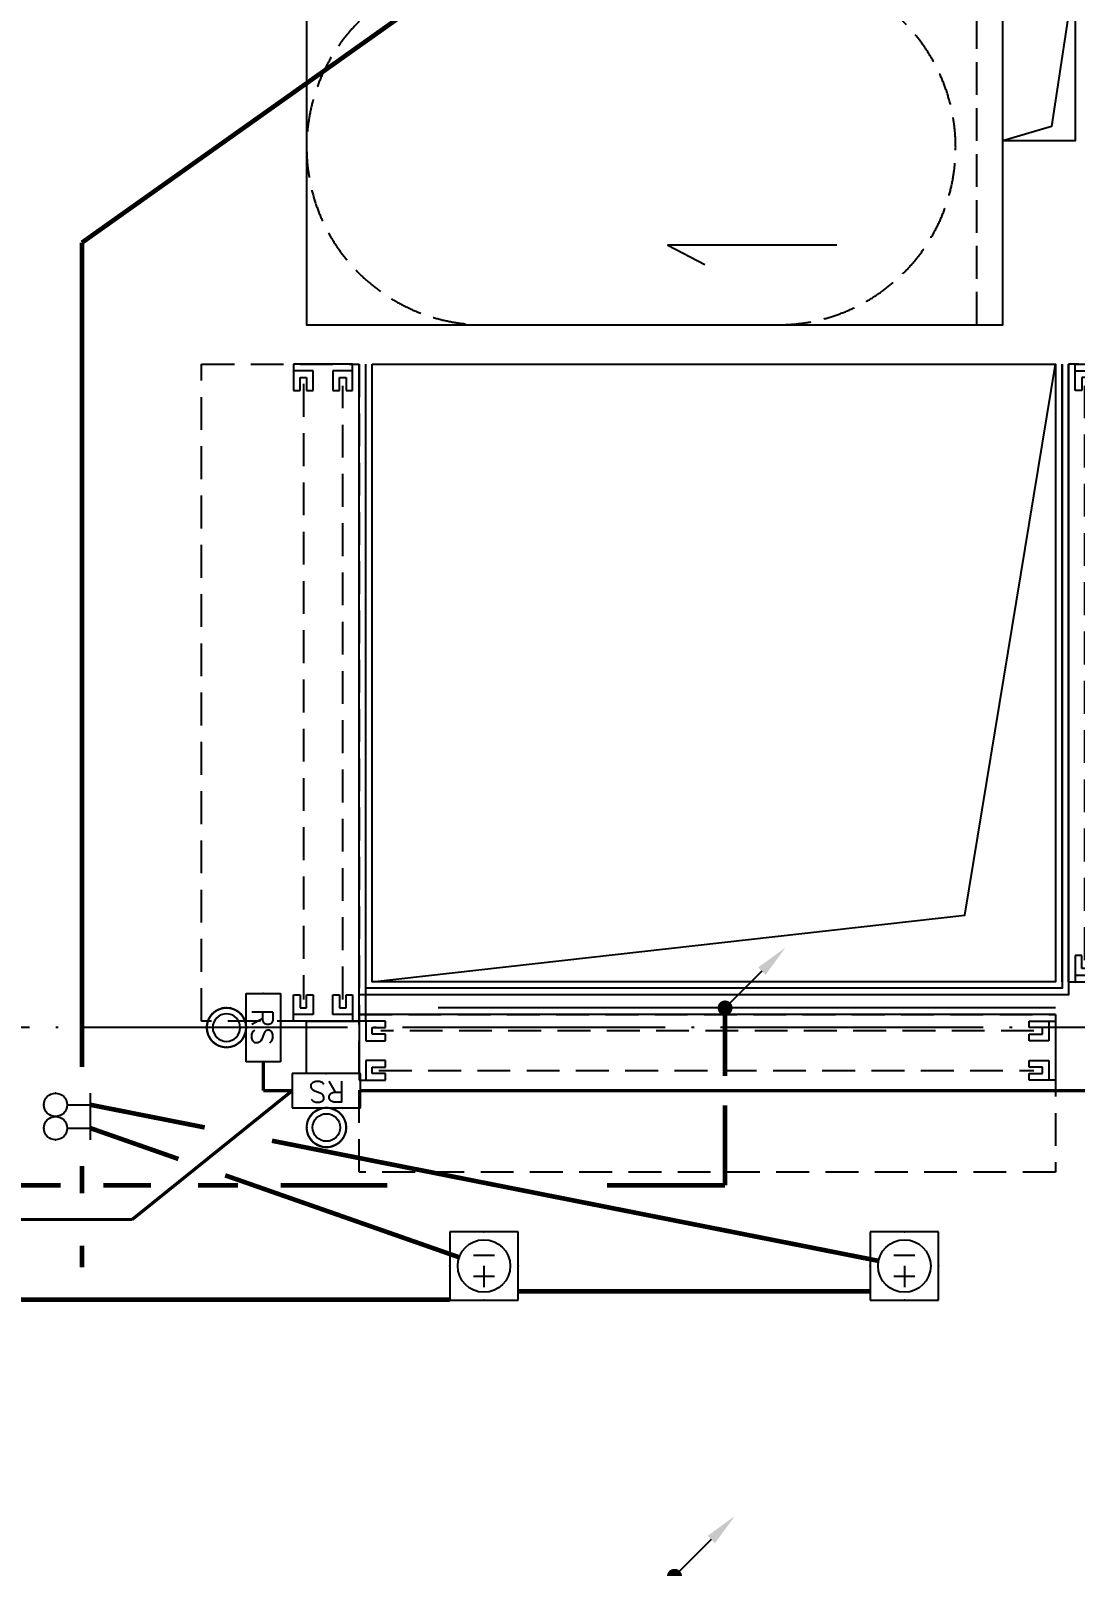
# Model space of a CAD drawing. Extents: x -292644 to 263613, y -713695 to 491457.
# Drawn here: x 128807 to 136757, y 190900 to 202589 of the extents above; entities that cross this region are included whole.
import ezdxf
from ezdxf.enums import TextEntityAlignment as Align
from ezdxf.xclip import XClip

# ---------------------------------------------------------------- set-up
doc = ezdxf.new("R2010")
doc.units = 0
doc.header["$LTSCALE"] = 1000
doc.header["$MEASUREMENT"] = 0
for name, pattern in [('104-10 轴网$0$DOTE', [2.4200000000000004, 2, -0.2, 0.02, -0.2]), ('X-104 8#10#平面_t3$0$109-34 轴网$0$L1$0$$AUDIT_BAD_LTYPE1', [0]), ('X-104 8#10#平面_t3$0$CACHE', [0.375, 0.25, -0.125]), ('三跑梯-偶数F$0$DASH', [0.35, 0.25, -0.1])]:
    doc.linetypes.add(name, pattern=pattern)
doc.layers.get('0').update_dxf_attribs({"linetype": 'CONTINUOUS'})
for name, color, linetype in [('104-10 轴网$0$A_AXIS-轴线', 36, '104-10 轴网$0$DOTE'), ('EQUIP-动力', 3, 'CONTINUOUS'), ('EQUIP-消防', 3, 'CONTINUOUS'), ('EQUIP-照明', 3, 'CONTINUOUS'), ('LWIRE', 4, 'CONTINUOUS'), ('WIRE-动力', 2, 'CONTINUOUS'), ('WIRE-照明', 1, 'CONTINUOUS'), ('X-104 8#10#平面_t3$0$A-E_栏杆', 232, 'CONTINUOUS'), ('X-104 8#10#平面_t3$0$A-E_楼梯', 171, 'CONTINUOUS'), ('X-104 8#10#平面_t3$0$A-FC', 242, 'X-104 8#10#平面_t3$0$CACHE'), ('X-104 8#10#平面_t3$0$A-TECH_结构', 21, 'CONTINUOUS')]:
    doc.layers.add(name, color=color, linetype=linetype)
doc.layers.add('三跑梯-偶数F$0$04-不打印_辅助线', color=165, linetype='CONTINUOUS', plot=False)
doc.styles.add('_TEL_DIM', font='SIMPLEX', dxfattribs={"width": 0.8, "height": 3.5, "bigfont": 'HZTXT'})
doc.styles.get("Standard").update_dxf_attribs({"font": 'gbenor.shx', "bigfont": 'gbcbig.shx'})

# ---------------------------------------------------------------- blocks, each defined once
blk = doc.blocks.new('104-10 轴网')
at = {"layer": '104-10 轴网$0$A_AXIS-轴线', "linetype": '104-10 轴网$0$DOTE'}
blk.add_line((168929.5977508623, 16799.99999999987), (113929.5977508621, 16799.99999999982), dxfattribs=at)
blk = doc.blocks.new('X-104 8#10#平面_t3$0$dfsdgf')
at = {"layer": 'X-104 8#10#平面_t3$0$A-E_栏杆'}
for points in [[(249.9999999999673, -5049.999978165768), (249.9999999969223, -250.0000139501353), (5649.99999998985, -250.0000279002707), (5649.999999992895, -5049.999992115903)], [(299.9999999999673, -5049.999978165768), (299.9999999969514, -300.0000139501353), (5599.99999998985, -300.0000279002707), (5599.999999992895, -5049.999992115903)]]:
    blk.add_lwpolyline(points, dxfattribs=at)
blk = doc.blocks.new('三跑梯-偶数F')
at = {"color": 8, "linetype": '三跑梯-偶数F$0$DASH'}
for centre, start, end in [((1349.999999999999, 3950.000000000019), 0, 180), ((1350.000000004889, 1710.000000000033), 180, 0)]:
    blk.add_arc(centre, 1350.000000000002, start, end, dxfattribs=at)
at = {"layer": '三跑梯-偶数F$0$04-不打印_辅助线', "linetype": '三跑梯-偶数F$0$DASH'}
blk.add_line((0, 200), (2700, 200), dxfattribs=at)
at = {"layer": '三跑梯-偶数F$0$04-不打印_辅助线'}
blk.add_lwpolyline([(2700.000000000001, 5300), (9.094947017729282e-13, 5300), (0, 0), (2700.000000000001, -9.094947017729282e-13)], close=True, dxfattribs=at)
blk.add_lwpolyline([(605.1158375440127, 1265.188340814992), (605.1158375438672, 2550.000000000062), (458.8260643989042, 2270.000000000062)], dxfattribs=at)
blk = doc.blocks.new('X-104 8#10#平面_t3$0$fdhggh')
at = {"layer": 'X-104 8#10#平面_t3$0$A-TECH_结构', "linetype": 'X-104 8#10#平面_t3$0$109-34 轴网$0$L1$0$$AUDIT_BAD_LTYPE1'}
blk.add_lwpolyline([(19650.00000000835, 200049.9983616325), (24850.00000000271, 200049.9983616325), (24850.00000013431, 195350.0000209255), (19650.00000013996, 195350.0000209255)], close=True, dxfattribs=at)
blk = doc.blocks.new('X-104 8#10#平面_t3$0$fdsgdfh')
at = {"layer": 'X-104 8#10#平面_t3$0$A-TECH_结构'}
for points in [[(24449.99990949356, 23549.99995995202), (24449.99995292602, 24849.99994988367), (24999.99999660569, 24849.99997068744), (24818.80254176581, 23659.58259681691)], [(24449.99993120979, 24849.9999638038), (24999.9999999967, 24849.999988519), (24999.9999999967, 23550.00006035736), (24449.99993120979, 23550.00003564221)]]:
    blk.add_lwpolyline(points, close=True, dxfattribs=at)
blk = doc.blocks.new('*U3173')
at = {"layer": 'X-104 8#10#平面_t3$0$A-E_栏杆'}
for points in [[(-5299.999999989996, 50), (0, 50)], [(-5299.999999989996, 0), (-599.9999999950014, 0)]]:
    blk.add_lwpolyline(points, dxfattribs=at)
at = {"layer": 'X-104 8#10#平面_t3$0$A-FC'}
for p, q in [((-150.1205822191259, 475.0000000123109), (-5135.222420518556, 474.9995015044406)), ((-5135.222420518556, 173.9195319662686), (-164.7775794651534, 173.9200283635582))]:
    blk.add_line(p, q, dxfattribs=at)
blk.add_lwpolyline([(0, 50), (-5299.999999990636, 50), (-5299.999999990636, 1250.000000000786), (0, 1250.000000000786)], close=True, dxfattribs=at)
at = {"layer": 'X-104 8#10#平面_t3$0$A-FC', "ltscale": 1000}
for points in [[(-5249.999999982399, 100.0000000116124), (-5249.999999984029, 250.0000000111468), (-5099.999999984262, 250.0000000130094), (-5099.999999983331, 200.0000000130094), (-5199.999999983331, 200.0000000111468), (-5199.999999982865, 150.0000000120781), (-5099.999999983098, 150.0000000130094), (-5099.999999982399, 100.0000000130094), (-5299.999999983796, 100.0000000041618), (-5299.999999987464, 550.0000000041618), (-5099.999999985193, 550.0000000130094), (-5099.999999984728, 500.0000000130094), (-5199.999999984728, 500.0000000120781), (-5199.999999983796, 450.0000000116124), (-5099.999999984029, 450.0000000125438), (-5099.999999984029, 400.0000000130094), (-5249.999999983796, 400.0000000111468), (-5249.999999985193, 550.0000000116124)], [(-50.00000000130967, 100.0000000071886), (-49.99999999967986, 250.000000006723), (-199.999999999447, 250.0000000085856), (-200.0000000003783, 200.0000000085856), (-100.0000000003783, 200.000000006723), (-100.000000000844, 150.0000000076543), (-200.0000000006112, 150.0000000085856), (-200.0000000013097, 100.0000000085856), (8.731149137020111e-11, 99.99999999973807), (3.754394128918648e-09, 549.9999999997381), (-199.9999999985157, 550.0000000085856), (-199.9999999989814, 500.0000000085856), (-99.99999999898137, 500.0000000076543), (-99.99999999991269, 450.0000000071886), (-199.9999999996799, 450.00000000812), (-199.9999999996799, 400.0000000085856), (-49.99999999991269, 400.000000006723), (-49.9999999985157, 550.0000000071886)]]:
    blk.add_lwpolyline(points, dxfattribs=at)
blk = doc.blocks.new('*U3174')
at = {"layer": 'X-104 8#10#平面_t3$0$A-E_栏杆'}
for points in [[(-4999.999979327851, 50), (0, 50)], [(-4999.999979327851, 0), (-299.999979332857, 0)]]:
    blk.add_lwpolyline(points, dxfattribs=at)
at = {"layer": 'X-104 8#10#平面_t3$0$A-FC'}
for p, q in [((-150.1205822191259, 475.0000000123109), (-4835.222399856411, 474.9995015044406)), ((-4835.222399856411, 173.9195319662686), (-164.7775794651534, 173.9200283635582))]:
    blk.add_line(p, q, dxfattribs=at)
blk.add_lwpolyline([(0, 50), (-4999.999979328491, 50), (-4999.999979328491, 1250.000000000786), (0, 1250.000000000786)], close=True, dxfattribs=at)
at = {"layer": 'X-104 8#10#平面_t3$0$A-FC', "ltscale": 1000}
for points in [[(-4949.999979320255, 100.0000000116124), (-4949.999979321885, 250.0000000111468), (-4799.999979322118, 250.0000000130094), (-4799.999979321186, 200.0000000130094), (-4899.999979321186, 200.0000000111468), (-4899.999979320721, 150.0000000120781), (-4799.999979320954, 150.0000000130094), (-4799.999979320255, 100.0000000130094), (-4999.999979321652, 100.0000000041618), (-4999.999979325319, 550.0000000041618), (-4799.999979323049, 550.0000000130094), (-4799.999979322583, 500.0000000130094), (-4899.999979322583, 500.0000000120781), (-4899.999979321652, 450.0000000116124), (-4799.999979321885, 450.0000000125438), (-4799.999979321885, 400.0000000130094), (-4949.999979321652, 400.0000000111468), (-4949.999979323049, 550.0000000116124)], [(-50.00000000130967, 100.0000000071886), (-49.99999999967986, 250.000000006723), (-199.999999999447, 250.0000000085856), (-200.0000000003783, 200.0000000085856), (-100.0000000003783, 200.000000006723), (-100.000000000844, 150.0000000076543), (-200.0000000006112, 150.0000000085856), (-200.0000000013097, 100.0000000085856), (8.731149137020111e-11, 99.99999999973807), (3.754394128918648e-09, 549.9999999997381), (-199.9999999985157, 550.0000000085856), (-199.9999999989814, 500.0000000085856), (-99.99999999898137, 500.0000000076543), (-99.99999999991269, 450.0000000071886), (-199.9999999996799, 450.00000000812), (-199.9999999996799, 400.0000000085856), (-49.99999999991269, 400.000000006723), (-49.9999999985157, 550.0000000071886)]]:
    blk.add_lwpolyline(points, dxfattribs=at)
blk = doc.blocks.new('*U3175')
at = {"layer": 'X-104 8#10#平面_t3$0$A-E_栏杆'}
for points in [[(-4699.998361631831, 50), (0, 50)], [(-4699.998361631831, 0), (0.001638363162783207, 0)]]:
    blk.add_lwpolyline(points, dxfattribs=at)
at = {"layer": 'X-104 8#10#平面_t3$0$A-FC'}
for p, q in [((-150.1205822191259, 475.0000000123109), (-4535.220782160392, 474.9995015044406)), ((-4535.220782160392, 173.9195319662686), (-164.7775794651534, 173.9200283635582))]:
    blk.add_line(p, q, dxfattribs=at)
blk.add_lwpolyline([(0, 50), (-4699.998361632472, 50), (-4699.998361632472, 1250.000000000786), (0, 1250.000000000786)], close=True, dxfattribs=at)
at = {"layer": 'X-104 8#10#平面_t3$0$A-FC', "ltscale": 1000}
for points in [[(-4649.998361624235, 100.0000000116124), (-4649.998361625865, 250.0000000111468), (-4499.998361626098, 250.0000000130094), (-4499.998361625167, 200.0000000130094), (-4599.998361625167, 200.0000000111468), (-4599.998361624701, 150.0000000120781), (-4499.998361624934, 150.0000000130094), (-4499.998361624235, 100.0000000130094), (-4699.998361625632, 100.0000000041618), (-4699.998361629299, 550.0000000041618), (-4499.998361627029, 550.0000000130094), (-4499.998361626564, 500.0000000130094), (-4599.998361626564, 500.0000000120781), (-4599.998361625632, 450.0000000116124), (-4499.998361625865, 450.0000000125438), (-4499.998361625865, 400.0000000130094), (-4649.998361625632, 400.0000000111468), (-4649.998361627029, 550.0000000116124)], [(-50.00000000130967, 100.0000000071886), (-49.99999999967986, 250.000000006723), (-199.999999999447, 250.0000000085856), (-200.0000000003783, 200.0000000085856), (-100.0000000003783, 200.000000006723), (-100.000000000844, 150.0000000076543), (-200.0000000006112, 150.0000000085856), (-200.0000000013097, 100.0000000085856), (8.731149137020111e-11, 99.99999999973807), (3.754394128918648e-09, 549.9999999997381), (-199.9999999985157, 550.0000000085856), (-199.9999999989814, 500.0000000085856), (-99.99999999898137, 500.0000000076543), (-99.99999999991269, 450.0000000071886), (-199.9999999996799, 450.00000000812), (-199.9999999996799, 400.0000000085856), (-49.99999999991269, 400.000000006723), (-49.9999999985157, 550.0000000071886)]]:
    blk.add_lwpolyline(points, dxfattribs=at)
blk = doc.blocks.new('X-104 8#10#平面_t3$0$dsrr')
at = {"layer": 'X-104 8#10#平面_t3$0$A-TECH_结构', "color": 2, "linetype": 'X-104 8#10#平面_t3$0$109-34 轴网$0$L1$0$$AUDIT_BAD_LTYPE1'}
blk.add_lwpolyline([(-6049.999999991735, 50.00002764243982), (-5649.999999991735, 50.00002764243982), (-5649.999999991735, -349.9999863076664), (-6049.999999991735, -349.9999863076664)], close=True, dxfattribs=at)
at = {"linetype": 'X-104 8#10#平面_t3$0$109-34 轴网$0$L1$0$$AUDIT_BAD_LTYPE1'}
for name, p, rotation in [('*U3174', (-5599.999999993452, 5050.00000697092), 90), ('*U3173', (-5649.999999990396, 150.0000276421779), 179.9999999999999)]:
    blk.add_blockref(name, p, dxfattribs=dict(at, rotation=rotation))
at = {"linetype": 'X-104 8#10#平面_t3$0$109-34 轴网$0$L1$0$$AUDIT_BAD_LTYPE1', "xscale": -1, "rotation": 270}
blk.add_blockref('*U3175', (-299.9999999975262, 5049.998361632315), dxfattribs=at)
blk = doc.blocks.new('X-104 8#10#平面_t3')
at = {"layer": 'X-104 8#10#平面_t3$0$A-TECH_结构'}
blk.add_lwpolyline([(131406.9507219727, 195350.0000209252), (135916.5748862066, 195855.7066539372), (136606.9507218354, 200049.9983616322)], dxfattribs=at)
at = {"linetype": 'X-104 8#10#平面_t3$0$109-34 轴网$0$L1$0$$AUDIT_BAD_LTYPE1'}
for name, p in [('X-104 8#10#平面_t3$0$fdhggh', (111756.9507218327, -2.91038304567337e-10)), ('X-104 8#10#平面_t3$0$fdsgdfh', (111756.9507218327, 178199.9999999999)), ('X-104 8#10#平面_t3$0$dsrr', (136956.9507218328, 194999.9999999999))]:
    blk.add_blockref(name, p, dxfattribs=at)
ref = blk.add_blockref('104-10 轴网', (-8672.647029029395, 178200.0000000001), dxfattribs=at)
XClip(ref).set_block_clipping_path([(104379.59775086239, -11899.999999999955), (178479.5977508624, 45500.000000000044)])
at = {"linetype": 'X-104 8#10#平面_t3$0$109-34 轴网$0$L1$0$$AUDIT_BAD_LTYPE1', "rotation": 180}
blk.add_blockref('X-104 8#10#平面_t3$0$dfsdgf', (136956.9507218323, 194999.9999999999), dxfattribs=at)
at = {"layer": 'X-104 8#10#平面_t3$0$A-E_楼梯', "rotation": 90}
blk.add_blockref('三跑梯-偶数F', (136206.9507218338, 200349.9999921209), dxfattribs=at)
blk = doc.blocks.new('$equip$00002672')
for p, q in [((0.2222222222226264, 0.8888888888905058), (-0.2222222222226264, 0.8888888888905058)), ((0, 0.4444444444452529), (0, 0.8888888888905058))]:
    blk.add_line(p, q)
blk.add_circle((0, 0.2222222222226264), 0.2222222222222)
for p in [(0, 0.8888888888905058), (-0.2222222222226264, 0.2222222222226264), (0, 0), (0.2222222222226264, 0.2222222222226264)]:
    blk.add_point(p)
at = {"color": 7, "style": '_TEL_DIM', "flags": 1}
for tag in ['REMARK', 'A']:
    blk.add_attdef(tag, text='', height=2e-05, dxfattribs=at).set_placement((0, 0), align=Align.MIDDLE_CENTER)
blk = doc.blocks.new('$equip$00002460')
for p, q in [((0.6499999999941792, 0.6500000000014552), (-0.6499999999941792, 0.6500000000014552)), ((-0.6499999999941792, 0.6500000000014552), (-0.6499999999941792, 0)), ((0.6499999999941792, 0), (0.6499999999941792, 0.6500000000014552)), ((-0.6499999999941792, 0), (0.6499999999941792, 0))]:
    blk.add_line(p, q)
at = {"const_width": 0.02}
blk.add_lwpolyline([(-0.6499999999941792, 0.6500000000014552), (-0.6499999999941792, 0), (0.6499999999941792, 0), (0.6499999999941792, 0.6500000000014552), (-0.6499999999941792, 0.6500000000014552), (-0.6499999999941792, 0)], dxfattribs=at)
for p in [(0, 0.6500000000014552), (-0.6499999999941792, 0.3250000000007276), (0.6499999999941792, 0.3250000000007276), (-7.619033567607403e-06, -9.999999747378752e-06)]:
    blk.add_point(p)
at = {"color": 7, "style": '_TEL_DIM'}
blk.add_attdef('$TEXT$', text='', height=0.4, dxfattribs=at).set_placement((-0.01410412468248978, 0.3431095447122061), align=Align.MIDDLE_CENTER)
at = {"color": 7, "style": '_TEL_DIM', "flags": 1}
blk.add_attdef('A', text='', height=2e-05, dxfattribs=at).set_placement((0, 0), align=Align.MIDDLE_CENTER)
blk = doc.blocks.new('$equip$00002506')
at = {"const_width": 0.04}
blk.add_lwpolyline([(-0.375, 0, 0.9999999999999999), (0.375, 0, 0.9999999999999999), (-0.375, 0, 0.9614689808513958)], format="xyb", dxfattribs=at)
for radius in [0.375, 0.2625000000000001]:
    blk.add_circle((0, 0), radius)
for p in [(0, 0.375), (-0.375, 0), (0.375, 0), (0, -0.375)]:
    blk.add_point(p)
at = {"color": 7, "style": '_TEL_DIM', "flags": 1}
blk.add_attdef('A', text='', height=2e-05, dxfattribs=at).set_placement((0, 0), align=Align.MIDDLE_CENTER)
blk = doc.blocks.new('$equip_U$00000384(HT0843)')
for p in [(-0.001127631578128785, 0.7499983045927365), (-0.3750271113894996, 0.4037068224752147), (0.3738723684218712, 0.3749983045927365)]:
    blk.add_point(p)
blk.add_blockref('$equip$00002506', (-0.001127631578128785, 0.3749983045927365))
at = {"color": 7, "style": '_TEL_DIM', "flags": 1}
for tag in ['REMARK', 'A']:
    blk.add_attdef(tag, text='', height=2.5e-05, dxfattribs=at).set_placement((0, 0), align=Align.MIDDLE_CENTER)
blk = doc.blocks.new('$equip$00001344')
for p, q in [((0.6500000000014552, 0.6500000000014552), (-0.6500000000014552, 0.6500000000014552)), ((-0.6500000000014552, 0.6500000000014552), (-0.6500000000014552, -0.6500000000014552)), ((0.6500000000014552, -0.6500000000014552), (0.6500000000014552, 0.6500000000014552)), ((0, 0), (0, 0.4000000000014552)), ((-0.2000000000007276, 0.2000000000007276), (0.2000000000007276, 0.2000000000007276)), ((-0.2000000000007276, -0.2000000000007276), (0.2000000000007276, -0.2000000000007276)), ((-0.6500000000014552, -0.6500000000014552), (0.6500000000014552, -0.6500000000014552))]:
    blk.add_line(p, q)
blk.add_circle((0, 0), 0.5)
for p in [(0, 0.6500000000014552), (-0.6500000000014552, 0), (0.6500000000014552, 0), (0, -0.6500000000014552)]:
    blk.add_point(p)
at = {"flags": 9}
blk.add_attdef('A', (0, 0), '', height=2e-05, dxfattribs=at)
blk = doc.blocks.new('$TelecSys$00000079')
for p, q in [((0.7000000000007276, 0.7000000000007276), (0, 0)), ((0.1041666666678793, 0.1041666666660603), (0.1041666666678793, 0.1041666666660603)), ((-0.1041666666678793, -0.1041666666660603), (-0.1041666666678793, -0.1041666666660603))]:
    blk.add_line(p, q)
at = {"const_width": 0.1425}
blk.add_lwpolyline([(-0.07125000000087311, 0, 1), (0.07125000000087311, 0, 1)], format="xyb", close=True, dxfattribs=at)
blk.add_solid([(0.6300000000010186, 0.7700000000004366), (0.7700000000004366, 0.6299999999991996), (1.150000000001455, 1.149999999999636)])
at = {"width": 0.8, "flags": 9}
blk.add_attdef('A', (0, 0), '', height=2e-05, dxfattribs=at)

msp = doc.modelspace()

# ---------------------------------------------------------------- linework, layer by layer
at = {"layer": 'WIRE-动力', "linetype": 'Continuous', "const_width": 25}
for points in [[(130576.9467218426, 194739.9953219052), (130576.9468156172, 194519.9992362502)], [(130796.9507218451, 194519.998362541), (130082.5535697534, 193944.938235408)], [(130796.9507218451, 194519.998362541), (130576.9468156172, 194519.9992362502)], [(137436.9492440862, 194519.9983625409), (131316.9507218404, 194519.998362541)], [(130082.5535697534, 193944.938235408), (129579.3137024103, 193539.850979327)], [(127527.5557498771, 193539.850979327), (129579.3137024103, 193539.850979327)]]:
    msp.add_lwpolyline(points, dxfattribs=at)
at = {"layer": 'WIRE-照明', "linetype": 'Continuous', "const_width": 35}
for points in [[(129196.7235452475, 200975.4757974807), (132426.9507218337, 203267.3888050108)], [(129196.7235452474, 194701.4114772058), (129196.7235452475, 200975.4757974807)], [(134091.8924257391, 194632.4983625409), (134091.892425739, 195099.9983975482)], [(129262.5063008029, 194412.5225843176), (130130.8496505391, 194240.5602399079)], [(134091.892425739, 193799.6056225388), (134091.8924257391, 194407.4983625409)], [(130642.8083905245, 194139.1745090266), (135260.5117206302, 193224.7077941321)], [(129196.7235452474, 193739.8509793269), (129196.7235452474, 193945.855913651)], [(126176.7500203481, 193799.6056225388), (129034.2235452449, 193799.6056225389)], [(129359.2235452449, 193799.6056225389), (129722.5946248817, 193799.6056225389)], [(130081.4191268542, 193799.6056225389), (130082.5535697535, 193799.6056225389)], [(130082.5535697535, 193799.6056225389), (130384.9067211353, 193799.6056225388)], [(130709.9067211353, 193799.6056225388), (131521.002199925, 193799.6056225389)], [(133193.997744875, 193799.6056225389), (134091.892425739, 193799.6056225388)], [(129196.7235452475, 193176.7714906726), (129196.7235452474, 193339.8509793269)], [(130082.5535697534, 192929.5169405521), (127727.5557498777, 192929.516940552)], [(131996.7016439263, 192929.516940552), (130082.5535697534, 192929.5169405521)]]:
    msp.add_lwpolyline(points, dxfattribs=at)
at = {"layer": 'WIRE-照明', "linetype": 'Continuous', "const_width": 35, "elevation": 2500}
for points in [[(129931.3407489272, 194000.4469955986), (129262.5063008029, 194234.7448065395)], [(132067.9480850822, 193251.9771416532), (130287.1776640634, 193875.7946088949)], [(132516.7016439275, 192992.5377664793), (135196.7016439263, 192992.5377664793)]]:
    msp.add_lwpolyline(points, dxfattribs=at)

# ---------------------------------------------------------------- block references
msp.add_blockref('X-104 8#10#平面_t3', (0, 0))
at = {"layer": 'EQUIP-动力', "xscale": 400, "yscale": 400, "zscale": 400, "rotation": 180}
for p in [(132256.7016439269, 193185.8553296434, 2500), (135456.7016439269, 193185.8553296434, 2500)]:
    msp.add_blockref('$equip$00001344', p, dxfattribs=at)
at = {"layer": 'EQUIP-消防'}
ref = msp.add_blockref('$equip$00002460', (130706.9467218429, 194999.9953219029), dxfattribs=dict(at, xscale=-400, yscale=400, zscale=400, rotation=90))
ref.add_attrib('$TEXT$', 'RS', dxfattribs={"layer": '0', "color": 7, "height": 160, "rotation": 270, "style": '_TEL_DIM'}).set_placement((130569.702903958, 195005.6369717759), align=Align.MIDDLE_CENTER)
at = {"layer": 'EQUIP-消防', "xscale": 400, "yscale": 400, "zscale": 400, "rotation": 180}
msp.add_blockref('$equip$00002460', (131056.9507218428, 194649.9983625413), dxfattribs=at).add_auto_attribs({'$TEXT$': 'RS'})
at = {"layer": 'EQUIP-照明', "yscale": 400, "zscale": 400}
for name, p, xscale, rotation in [('$equip_U$00000384(HT0843)', (130446.9467218423, 194999.9953219028), -400, 90), ('$equip$00002672', (128906.9507452467, 194412.5225843176), 400, 270), ('$equip_U$00000384(HT0843)', (131056.9507218428, 194389.9983625407), 400, 180), ('$equip$00002672', (128906.9507452467, 194234.7448065395), 400, 270)]:
    msp.add_blockref(name, p, dxfattribs=dict(at, xscale=xscale, rotation=rotation))
at = {"layer": 'LWIRE', "xscale": 400, "yscale": 400, "zscale": 400}
for p in [(134091.892425739, 195149.9983975482), (133706.9505328323, 190823.588805894)]:
    msp.add_blockref('$TelecSys$00000079', p, dxfattribs=at)

doc.saveas('drawing.dxf')
